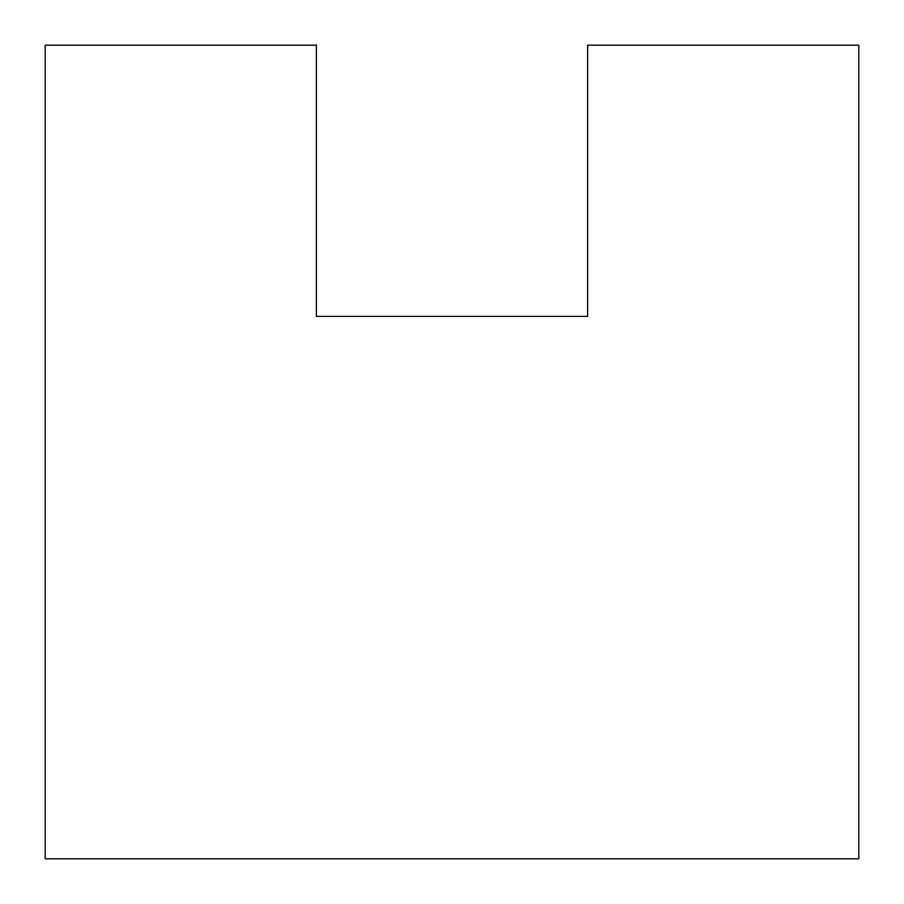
<?xml version="1.0" encoding="UTF-8"?>
<svg xmlns="http://www.w3.org/2000/svg" width="904" height="904" viewBox="0 0 904 904"><rect width="100%" height="100%" fill="white"/><g stroke="black" fill="none" stroke-linecap="round" stroke-linejoin="round"><path stroke-width="1.36" d="M316.4 45.2L45.2 45.2L45.2 858.8L858.8 858.8L858.8 45.2L587.6 45.2L587.6 316.4L316.4 316.4L316.4 45.2"/></g></svg>
